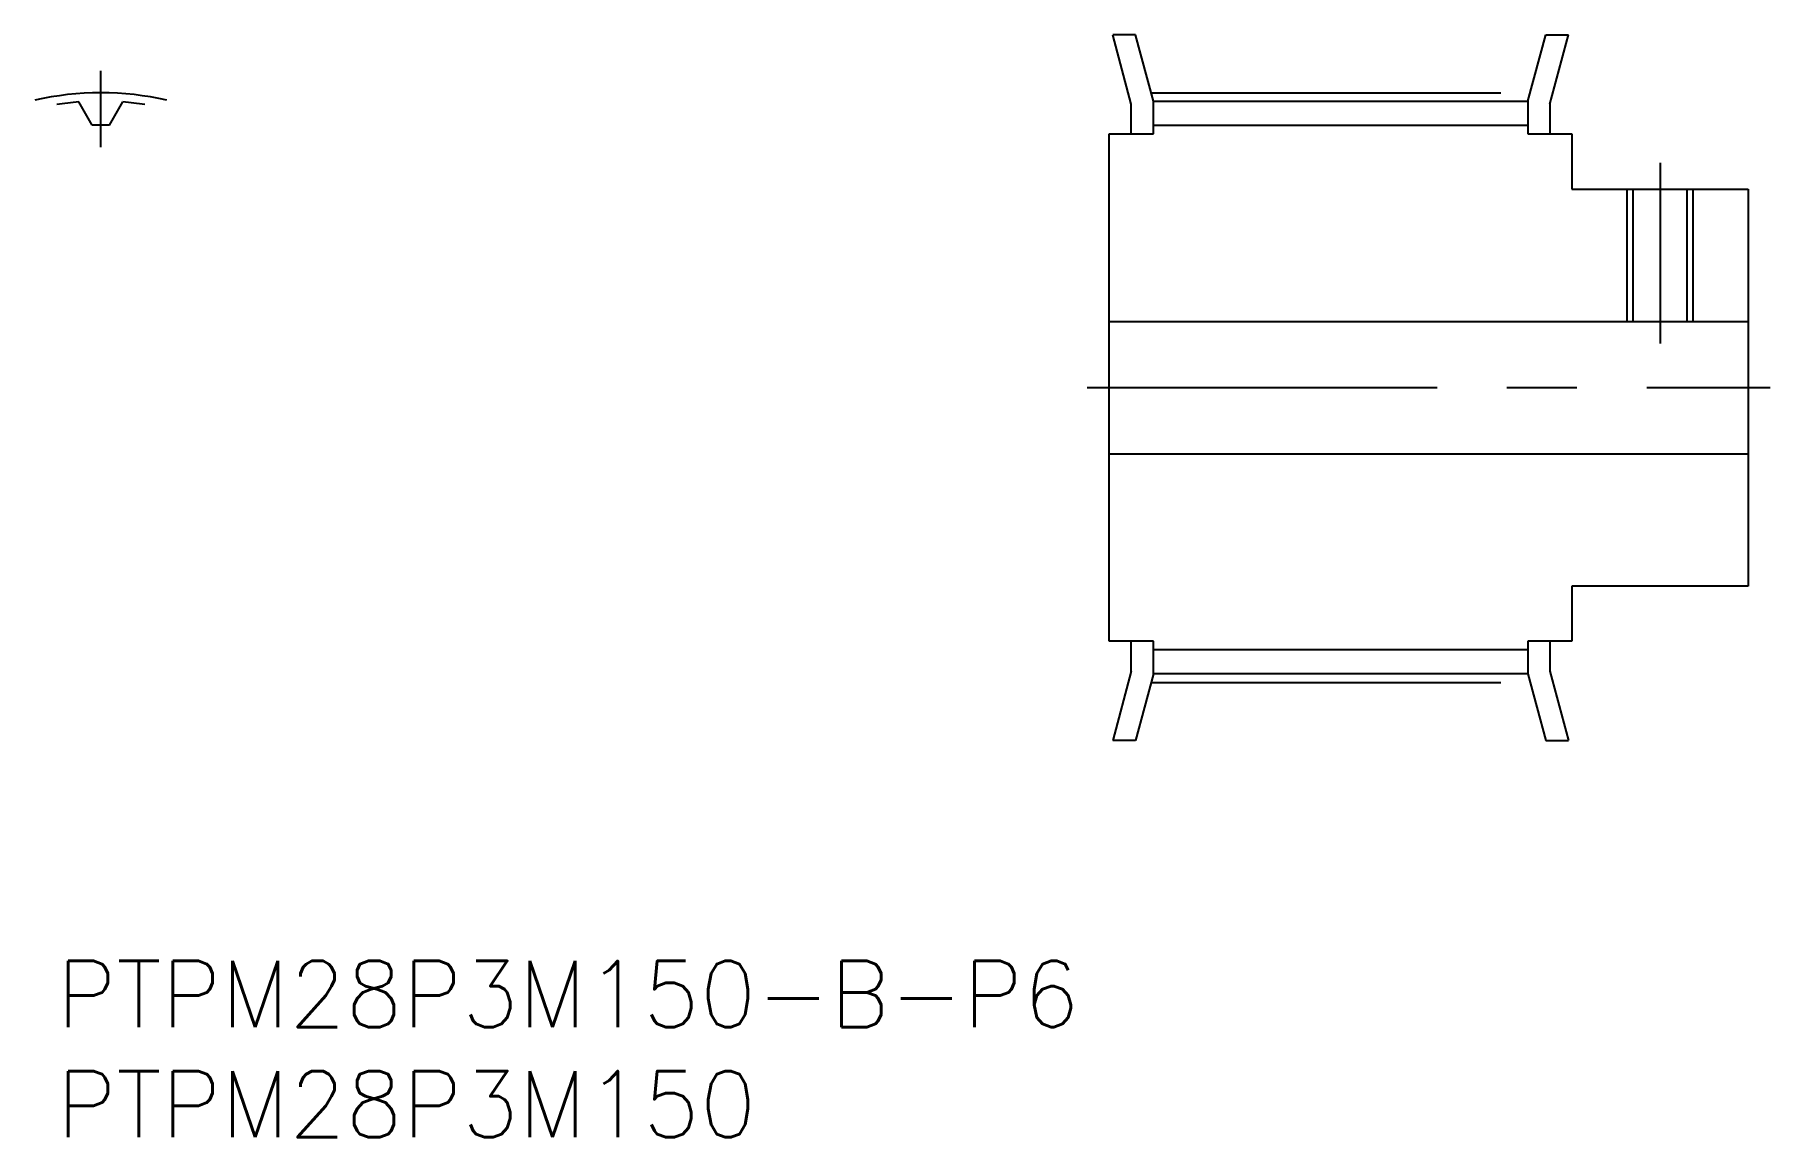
# Model space of a CAD drawing. Extents: x -1 to 77.8, y -8 to 42.
import ezdxf

# ---------------------------------------------------------------- set-up
doc = ezdxf.new("R2010")
doc.units = 0
doc.header["$LTSCALE"] = 0.5
doc.linetypes.add('CENTER', pattern=[50.8, 31.75, -6.35, 6.35, -6.35])
doc.linetypes.add('DASHED', pattern=[19.05, 12.7, -6.35])
for name, color, linetype in [('MSM_CENTER', 1, 'CENTER'), ('MSM_CONTINUOUS', 7, 'CONTINUOUS'), ('MSM_DASHED', 4, 'DASHED'), ('MSM_PART_NUMBER', 7, 'CONTINUOUS')]:
    doc.layers.add(name, color=color, linetype=linetype)
doc.styles.get("Standard").update_dxf_attribs({"font": 'txt.shx', "height": 3, "bigfont": 'bigfont.shx'})

# ---------------------------------------------------------------- blocks, each defined once
blk = doc.blocks.new('*U12')
at = {"layer": 'MSM_PART_NUMBER'}
blk.add_text('PTPM28P3M150-B-P6', height=3, dxfattribs=at).set_placement((0, -3))
blk = doc.blocks.new('*U13')
at = {"layer": 'MSM_PART_NUMBER'}
blk.add_text('PTPM28P3M150', height=3, dxfattribs=at).set_placement((0, -8))

msp = doc.modelspace()

# ---------------------------------------------------------------- linework, layer by layer
at = {"layer": 'MSM_CENTER'}
for p, q in [((2, 36.9), (2, 40.37)), ((49.666, 39.37), (66.87, 39.37)), ((72.768, 36.197), (72.768, 28)), ((46.768, 26), (77.768, 26)), ((49.666, 12.63), (66.87, 12.63))]:
    msp.add_line(p, q, dxfattribs=at)
msp.add_arc((2, 26), 13.37, 77.0334, 102.9666, dxfattribs=at)
at = {"layer": 'MSM_CONTINUOUS'}
for p, q in [((48.961, 42), (47.926, 42)), ((48.768, 38.858), (47.926, 42)), ((49.768, 38.99), (48.961, 42)), ((66.768, 38.99), (67.574, 42)), ((67.574, 42), (68.61, 42)), ((67.768, 38.858), (68.61, 42)), ((1.611, 37.894), (1, 38.951)), ((2.389, 37.894), (3, 38.951)), ((48.768, 37.5), (48.768, 38.858)), ((49.768, 37.5), (49.768, 38.99)), ((49.768, 38.99), (66.768, 38.99)), ((66.768, 38.99), (66.768, 37.5)), ((67.768, 38.858), (67.768, 37.5)), ((49.768, 37.9), (66.768, 37.9)), ((47.768, 14.5), (47.768, 37.5)), ((47.768, 37.5), (49.768, 37.5)), ((66.768, 37.5), (68.768, 37.5)), ((68.768, 37.5), (68.768, 35)), ((68.768, 35), (76.768, 35)), ((76.768, 35), (76.768, 17)), ((47.768, 29), (76.768, 29)), ((47.768, 23), (76.768, 23)), ((68.768, 17), (68.768, 14.5)), ((76.768, 17), (68.768, 17)), ((49.768, 14.5), (47.768, 14.5)), ((48.768, 13.142), (48.768, 14.5)), ((49.768, 13.01), (49.768, 14.5)), ((66.768, 14.5), (66.768, 13.01)), ((68.768, 14.5), (66.768, 14.5)), ((67.768, 14.5), (67.768, 13.142)), ((66.768, 14.1), (49.768, 14.1)), ((48.768, 13.142), (47.926, 10)), ((49.768, 13.01), (48.961, 10)), ((66.768, 13.01), (49.768, 13.01)), ((66.768, 13.01), (67.574, 10)), ((67.768, 13.142), (68.61, 10)), ((48.961, 10), (47.926, 10)), ((67.574, 10), (68.61, 10))]:
    msp.add_line(p, q, dxfattribs=at)
for radius, start, end in [(12.99, 94.41513, 98.85675), (12.99, 81.14325, 85.58487), (11.9, 88.12635, 91.87365)]:
    msp.add_arc((2, 26), radius, start, end, dxfattribs=at)
at = {"layer": 'MSM_DASHED'}
for p, q in [((71.268, 29), (71.268, 35)), ((71.538, 29), (71.538, 35)), ((73.997, 29), (73.997, 35)), ((74.268, 29), (74.268, 35))]:
    msp.add_line(p, q, dxfattribs=at)

# ---------------------------------------------------------------- block references
at = {"layer": 'MSM_CONTINUOUS'}
for name in ['*U12', '*U13']:
    msp.add_blockref(name, (0, 0), dxfattribs=at)

doc.saveas('drawing.dxf')
